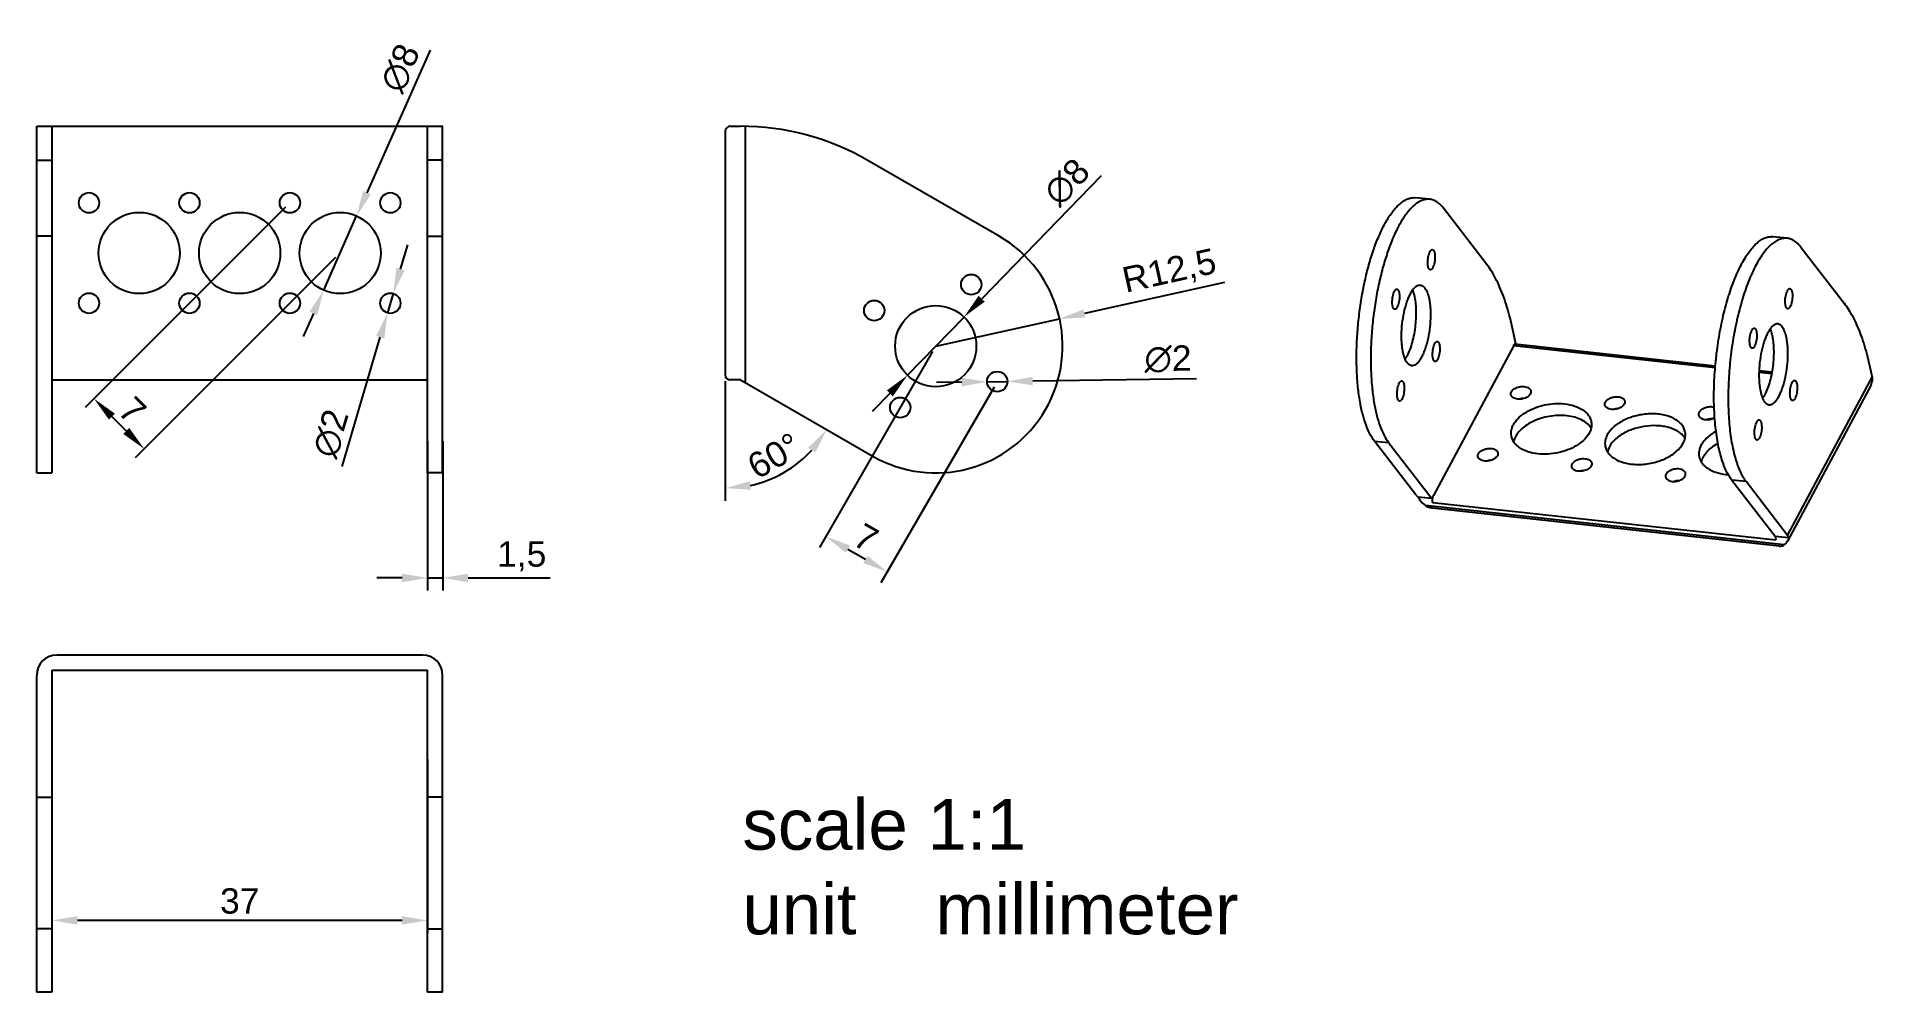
# Model space of a CAD drawing. Header units: millimetres. Extents: x 56 to 237, y 59 to 153.
import ezdxf

# ---------------------------------------------------------------- set-up
doc = ezdxf.new("R2010")
doc.units = ezdxf.units.MM
doc.layers.add('ly', color=140, linetype='Continuous')
doc.styles.get("Standard").update_dxf_attribs({"font": 'arial.ttf'})
doc.dimstyles.new('ISO-25', dxfattribs={"dimtxt": 2.5, "dimasz": 2.5, "dimexe": 1.25, "dimexo": 0.625, "dimtad": 1, "dimtxsty": 'Standard', "dimcen": 2.5, "dimadec": 0, "dimazin": 0, "dimtfac": 1, "dimtmove": 0, "dimatfit": 3, "dimfxl": 1, "dimarcsym": 0})

# ---------------------------------------------------------------- blocks, each defined once
blk = doc.blocks.new('*D2')
at = {"layer": 'Defpoints', "color": 0, "transparency": 16777216}
for p in [(147.75, 125.73), (142.18, 119.99)]:
    blk.add_point(p, dxfattribs=at)
at = {"layer": 'ly', "color": 0, "lineweight": -2, "transparency": 16777216}
for p, q in [((161.26, 139.66), (149.49, 127.53)), ((142.18, 119.99), (147.75, 125.73)), ((140.44, 118.2), (138.7, 116.4))]:
    blk.add_line(p, q, dxfattribs=at)
at = {"layer": 'ly', "color": 0, "transparency": 16777216}
for points in [[(149.19, 127.82), (149.79, 127.24), (147.75, 125.73)], [(140.14, 118.49), (140.74, 117.91), (142.18, 119.99)]]:
    blk.add_solid(points, dxfattribs=at)
at = {"layer": 'ly', "color": 0, "transparency": 16777216, "insert": (157.89, 139.02), "char_height": 2.5, "attachment_point": 5, "rotation": 45.8661}
blk.add_mtext('∅8', dxfattribs=at)
blk = doc.blocks.new('*D3')
at = {"layer": 'Defpoints', "color": 0, "transparency": 16777216}
for p in [(152.03, 119.38), (150.03, 119.35)]:
    blk.add_point(p, dxfattribs=at)
at = {"layer": 'ly', "color": 0, "lineweight": -2, "transparency": 16777216}
for p, q in [((150.03, 119.35), (152.03, 119.38)), ((170.67, 119.65), (154.52, 119.41)), ((147.53, 119.31), (145.03, 119.28))]:
    blk.add_line(p, q, dxfattribs=at)
at = {"layer": 'ly', "color": 0, "transparency": 16777216}
for points in [[(147.52, 119.73), (147.53, 118.89), (150.03, 119.35)], [(154.52, 119.83), (154.53, 119), (152.03, 119.38)]]:
    blk.add_solid(points, dxfattribs=at)
at = {"layer": 'ly', "color": 0, "transparency": 16777216, "insert": (167.85, 121.58), "char_height": 2.5, "attachment_point": 5, "rotation": 0.8278}
blk.add_mtext('∅2', dxfattribs=at)
blk = doc.blocks.new('*D4')
at = {"layer": 'Defpoints', "color": 0, "transparency": 16777216}
for p in [(87.9, 135.69), (84.66, 128.38)]:
    blk.add_point(p, dxfattribs=at)
at = {"layer": 'ly', "color": 0, "lineweight": -2, "transparency": 16777216}
for p, q in [((95.14, 152.04), (88.91, 137.98)), ((84.66, 128.38), (87.9, 135.69)), ((83.64, 126.09), (82.63, 123.81))]:
    blk.add_line(p, q, dxfattribs=at)
at = {"layer": 'ly', "color": 0, "transparency": 16777216}
for points in [[(88.53, 138.15), (89.29, 137.81), (87.9, 135.69)], [(83.26, 126.26), (84.02, 125.93), (84.66, 128.38)]]:
    blk.add_solid(points, dxfattribs=at)
at = {"layer": 'ly', "color": 0, "transparency": 16777216, "insert": (92.2, 150.27), "char_height": 2.5, "attachment_point": 5, "rotation": 66.0978}
blk.add_mtext('∅8', dxfattribs=at)
blk = doc.blocks.new('*D5')
at = {"layer": 'Defpoints', "color": 0, "transparency": 16777216}
for p in [(81.33, 136.99), (86.28, 132.04), (66.97, 112.73)]:
    blk.add_point(p, dxfattribs=at)
at = {"layer": 'ly', "color": 0, "lineweight": -2, "transparency": 16777216}
for p, q in [((80.88, 136.54), (61.14, 116.8)), ((85.83, 131.59), (66.09, 111.85)), ((63.79, 115.91), (65.2, 114.5))]:
    blk.add_line(p, q, dxfattribs=at)
at = {"layer": 'ly', "color": 0, "transparency": 16777216}
for points in [[(64.08, 116.21), (63.49, 115.62), (62.02, 117.68)], [(65.5, 114.79), (64.91, 114.2), (66.97, 112.73)]]:
    blk.add_solid(points, dxfattribs=at)
at = {"layer": 'ly', "color": 0, "transparency": 16777216, "insert": (65.82, 116.53), "char_height": 2.5, "attachment_point": 5, "rotation": 315}
blk.add_mtext('7', dxfattribs=at)
blk = doc.blocks.new('*D6')
at = {"layer": 'Defpoints', "color": 0, "transparency": 16777216}
for p in [(91.51, 128.05), (90.94, 126.13)]:
    blk.add_point(p, dxfattribs=at)
at = {"layer": 'ly', "color": 0, "lineweight": -2, "transparency": 16777216}
for p, q in [((92.22, 130.44), (92.93, 132.84)), ((91.51, 128.05), (90.94, 126.13)), ((86.46, 111.01), (90.23, 123.73))]:
    blk.add_line(p, q, dxfattribs=at)
at = {"layer": 'ly', "color": 0, "transparency": 16777216}
for points in [[(91.82, 130.56), (92.62, 130.32), (91.51, 128.05)], [(89.83, 123.85), (90.63, 123.61), (90.94, 126.13)]]:
    blk.add_solid(points, dxfattribs=at)
at = {"layer": 'ly', "color": 0, "transparency": 16777216, "insert": (85.36, 114.25), "char_height": 2.5, "attachment_point": 5, "rotation": 73.4764}
blk.add_mtext('∅2', dxfattribs=at)
blk = doc.blocks.new('*D7')
at = {"layer": 'Defpoints', "color": 0, "transparency": 16777216}
for p in [(94.88, 114.12), (96.38, 114.12), (96.38, 100.01)]:
    blk.add_point(p, dxfattribs=at)
at = {"layer": 'ly', "color": 0, "lineweight": -2, "transparency": 16777216}
for p, q in [((94.88, 113.49), (94.88, 98.76)), ((96.38, 113.49), (96.38, 98.76)), ((92.38, 100.01), (89.88, 100.01)), ((94.88, 100.01), (96.38, 100.01)), ((98.88, 100.01), (106.96, 100.01))]:
    blk.add_line(p, q, dxfattribs=at)
at = {"layer": 'ly', "color": 0, "transparency": 16777216}
for points in [[(92.38, 100.43), (92.38, 99.6), (94.88, 100.01)], [(98.88, 100.43), (98.88, 99.6), (96.38, 100.01)]]:
    blk.add_solid(points, dxfattribs=at)
at = {"layer": 'ly', "color": 0, "transparency": 16777216, "insert": (104.17, 102.14), "char_height": 2.5, "attachment_point": 5}
blk.add_mtext('1,5', dxfattribs=at)
blk = doc.blocks.new('*D8')
at = {"layer": 'Defpoints', "color": 0, "transparency": 16777216}
for p in [(57.88, 82.78), (94.88, 82.78), (57.88, 66.26)]:
    blk.add_point(p, dxfattribs=at)
at = {"layer": 'ly', "color": 0, "lineweight": -2, "transparency": 16777216}
for p, q in [((57.88, 82.16), (57.88, 65.01)), ((94.88, 82.16), (94.88, 65.01)), ((92.38, 66.26), (60.38, 66.26))]:
    blk.add_line(p, q, dxfattribs=at)
at = {"layer": 'ly', "color": 0, "transparency": 16777216}
for points in [[(60.38, 66.67), (60.38, 65.84), (57.88, 66.26)], [(92.38, 66.67), (92.38, 65.84), (94.88, 66.26)]]:
    blk.add_solid(points, dxfattribs=at)
at = {"layer": 'ly', "color": 0, "transparency": 16777216, "insert": (76.38, 68.16), "char_height": 2.5, "attachment_point": 5}
blk.add_mtext('37', dxfattribs=at)
blk = doc.blocks.new('*D9')
at = {"layer": 'Defpoints', "color": 0, "transparency": 16777216}
for p in [(144.96, 122.86), (151.03, 119.36), (140.19, 100.6)]:
    blk.add_point(p, dxfattribs=at)
at = {"layer": 'ly', "color": 0, "lineweight": -2, "transparency": 16777216}
for p, q in [((144.65, 122.32), (133.5, 103.02)), ((150.71, 118.82), (139.57, 99.52)), ((136.29, 102.85), (138.03, 101.85))]:
    blk.add_line(p, q, dxfattribs=at)
at = {"layer": 'ly', "color": 0, "transparency": 16777216}
for points in [[(136.5, 103.21), (136.09, 102.49), (134.13, 104.1)], [(138.24, 102.21), (137.82, 101.49), (140.19, 100.6)]]:
    blk.add_solid(points, dxfattribs=at)
at = {"layer": 'ly', "color": 0, "transparency": 16777216, "insert": (138.1, 103.97), "char_height": 2.5, "attachment_point": 5, "rotation": 330}
blk.add_mtext('7', dxfattribs=at)
blk = doc.blocks.new('*D10')
at = {"layer": 'Defpoints', "color": 0, "transparency": 16777216}
for p in [(157.17, 125.55), (144.96, 122.86)]:
    blk.add_point(p, dxfattribs=at)
at = {"layer": 'ly', "color": 0, "lineweight": -2, "transparency": 16777216}
for p, q in [((173.42, 129.12), (159.61, 126.08)), ((144.96, 122.86), (157.17, 125.55))]:
    blk.add_line(p, q, dxfattribs=at)
at = {"layer": 'ly', "color": 0, "transparency": 16777216}
blk.add_solid([(159.52, 126.49), (159.7, 125.68), (157.17, 125.55)], dxfattribs=at)
at = {"layer": 'ly', "color": 0, "transparency": 16777216, "insert": (168.01, 130.11), "char_height": 2.5, "attachment_point": 5, "rotation": 12.3975}
blk.add_mtext('R12,5', dxfattribs=at)
blk = doc.blocks.new('*D11')
at = {"layer": 'Defpoints', "color": 0, "transparency": 16777216}
for p in [(124.22, 144.04), (124.22, 120.04), (125.72, 119.54), (138.71, 112.04), (128.17, 109.55)]:
    blk.add_point(p, dxfattribs=at)
at = {"layer": 'ly', "color": 0, "lineweight": -2, "transparency": 16777216}
blk.add_line((124.22, 119.41), (124.22, 107.61), dxfattribs=at)
blk.add_arc((124.22, 120.4), 11.55, 282.4308, 317.5692, dxfattribs=at)
at = {"layer": 'ly', "color": 0, "transparency": 16777216}
for points in [[(132.41, 112.86), (133.08, 112.37), (134.22, 114.63)], [(126.75, 108.71), (126.66, 109.54), (124.22, 108.86)]]:
    blk.add_solid(points, dxfattribs=at)
at = {"layer": 'ly', "color": 0, "transparency": 16777216, "insert": (129.04, 112.05), "char_height": 2.5, "attachment_point": 5, "rotation": 30}
blk.add_mtext('60°', dxfattribs=at)

msp = doc.modelspace()

# ---------------------------------------------------------------- linework, layer by layer
at = {"color": 7, "linetype": 'Continuous'}
for p, q in [((56.377, 144.531), (56.44, 144.536)), ((56.377, 110.362), (56.377, 144.531)), ((56.44, 144.536), (96.313, 144.536)), ((57.877, 144.536), (57.877, 110.362)), ((94.877, 110.362), (94.877, 144.536)), ((96.377, 144.531), (96.313, 144.536)), ((96.377, 110.362), (96.377, 144.531)), ((124.223, 144.036), (124.223, 120.036)), ((124.723, 144.536), (125.723, 144.536)), ((126.223, 119.248), (126.223, 144.531)), ((56.377, 141.187), (57.877, 141.187)), ((96.377, 141.187), (94.877, 141.187)), ((151.213, 133.687), (138.223, 141.187)), ((193.645, 137.331), (192.244, 137.484)), ((199.25, 130.938), (194.99, 136.458)), ((57.877, 133.687), (56.377, 133.687)), ((94.877, 133.687), (96.377, 133.687)), ((228.863, 133.49), (227.462, 133.643)), ((230.209, 132.617), (234.468, 127.097)), ((221.782, 120.888), (202.035, 123.041)), ((202.114, 123.033), (202.077, 123.243)), ((201.912, 122.935), (194.014, 108.14)), ((201.912, 122.935), (221.772, 120.769)), ((57.877, 119.536), (94.877, 119.536)), ((125.723, 119.536), (124.723, 119.536)), ((125.723, 119.536), (138.713, 112.036)), ((226.087, 120.298), (227.331, 120.163)), ((227.351, 120.28), (226.091, 120.418)), ((228.904, 104.204), (237.224, 119.789)), ((237.122, 119.054), (228.895, 103.644)), ((192.284, 108.197), (188.188, 113.505)), ((188.188, 113.505), (189.589, 113.352)), ((189.589, 113.352), (193.849, 107.832)), ((56.377, 110.362), (57.877, 110.362)), ((96.377, 110.362), (94.877, 110.362)), ((224.808, 109.511), (223.406, 109.664)), ((223.406, 109.664), (227.666, 104.144)), ((228.904, 104.204), (224.808, 109.511)), ((193.849, 107.832), (192.507, 107.978)), ((228.573, 103.28), (193.219, 107.135)), ((193.849, 107.832), (193.918, 107.442)), ((193.918, 107.442), (227.735, 103.754)), ((228.083, 103.156), (193.929, 106.881)), ((227.666, 104.144), (229.008, 103.998)), ((227.666, 104.144), (227.735, 103.754)), ((94.377, 92.411), (58.377, 92.411)), ((57.877, 90.911), (57.877, 59.17)), ((57.877, 90.911), (94.877, 90.911)), ((94.877, 59.17), (94.877, 90.911)), ((56.377, 59.17), (56.377, 90.411)), ((96.377, 59.17), (96.377, 90.411)), ((56.377, 78.411), (57.877, 78.411)), ((96.377, 78.411), (94.877, 78.411)), ((57.877, 65.42), (56.377, 65.42)), ((94.877, 65.42), (96.377, 65.42)), ((57.877, 59.17), (56.377, 59.17)), ((96.377, 59.17), (94.877, 59.17))]:
    msp.add_line(p, q, dxfattribs=at)
for centre, radius in [((61.527, 136.986), 1), ((71.426, 136.986), 1), ((81.327, 136.986), 1), ((91.226, 136.986), 1), ((66.477, 132.036), 4), ((76.377, 132.036), 4), ((86.277, 132.036), 4), ((148.463, 128.924), 1), ((61.527, 127.087), 1), ((71.426, 127.087), 1), ((81.327, 127.087), 1), ((91.226, 127.087), 1), ((138.901, 126.362), 1), ((144.963, 122.862), 4), ((151.025, 119.362), 1), ((141.463, 116.8), 1)]:
    msp.add_circle(centre, radius, dxfattribs=at)
for centre, radius, start, end in [((124.723, 144.036), 0.5, 90, 180), ((125.723, 119.536), 25, 60, 90), ((144.963, 122.862), 12.5, 240, 60), ((124.723, 120.036), 0.5, 180, 270), ((203.012, 116.086), 1.625, 92.6849, 107.35276), ((212.26, 115.075), 1.628, 92.70079, 107.33449), ((221.509, 114.067), 1.627, 92.69823, 107.33705), ((199.754, 109.981), 1.628, 92.70079, 107.33449), ((209.002, 108.975), 1.625, 92.6849, 107.35276), ((218.25, 107.967), 1.625, 92.6849, 107.35276), ((223.405, 115.743), 5.557, 263.78347, 266.42948), ((58.377, 90.411), 2, 90, 180), ((94.377, 90.411), 2, 0, 90)]:
    msp.add_arc(centre, radius, start, end, dxfattribs=at)
for centre, start_param, end_param in [((194.152, 107.994), -2.7086934, -2.4560131), ((227.035, 104.408), 0.180219, 0.4328993)]:
    msp.add_ellipse(centre, major_axis=(1.971, -0.541), ratio=0.3479967, start_param=start_param, end_param=end_param, dxfattribs=at)
for points, knots in [([(186.775, 117.352), (186.689, 117.837), (186.552, 118.851), (186.44, 120.431), (186.416, 122.105), (186.481, 123.837), (186.633, 125.594), (186.87, 127.341), (187.186, 129.041), (187.576, 130.662), (188.031, 132.171), (188.542, 133.538), (189.099, 134.735), (189.609, 135.604), (190.036, 136.189), (190.349, 136.556), (190.664, 136.865), (190.982, 137.115), (191.3, 137.304), (191.618, 137.432), (191.933, 137.496), (192.143, 137.495), (192.244, 137.484)], [0, 0, 0, 0, 0.0665664, 0.1383855, 0.214264, 0.2928978, 0.3728984, 0.4528414, 0.5313023, 0.6068985, 0.6783298, 0.7444227, 0.8041836, 0.8568692, 0.8804346, 0.9021294, 0.9219927, 0.9401227, 0.9566838, 0.9719321, 0.9862209, 1, 1, 1, 1]), ([(193.645, 137.331), (193.544, 137.342), (193.335, 137.343), (193.019, 137.279), (192.701, 137.151), (192.383, 136.962), (192.066, 136.712), (191.75, 136.403), (191.437, 136.036), (191.01, 135.451), (190.5, 134.583), (189.943, 133.385), (189.432, 132.018), (188.977, 130.509), (188.587, 128.889), (188.271, 127.188), (188.034, 125.441), (187.882, 123.684), (187.817, 121.952), (187.841, 120.279), (187.953, 118.698), (188.091, 117.684), (188.176, 117.2)], [0, 0, 0, 0, 0.0137791, 0.0280679, 0.0433161, 0.0598773, 0.0780073, 0.0978707, 0.1195657, 0.1431312, 0.1958173, 0.2555784, 0.3216714, 0.3931026, 0.4686984, 0.5471585, 0.627101, 0.7071012, 0.785735, 0.8616136, 0.9334332, 1, 1, 1, 1]), ([(194.99, 136.458), (194.895, 136.582), (194.698, 136.806), (194.365, 137.077), (194.014, 137.258), (193.767, 137.318), (193.645, 137.331)], [0, 0, 0, 0, 0.285136, 0.5417934, 0.7767788, 1, 1, 1, 1]), ([(193.694, 130.38), (193.676, 130.382), (193.639, 130.396), (193.592, 130.439), (193.55, 130.502), (193.515, 130.584), (193.486, 130.684), (193.456, 130.846), (193.44, 131.075), (193.452, 131.365), (193.494, 131.657), (193.562, 131.923), (193.627, 132.085), (193.664, 132.155)], [0, 0, 0, 0, 0.0280956, 0.0604904, 0.0997875, 0.1470205, 0.2021812, 0.2647029, 0.4075457, 0.5650884, 0.7247064, 0.873487, 1, 1, 1, 1]), ([(193.664, 132.155), (193.682, 132.189), (193.718, 132.247), (193.779, 132.319), (193.843, 132.363), (193.89, 132.371), (193.911, 132.369)], [0, 0, 0, 0, 0.3304976, 0.6021642, 0.818912, 1, 1, 1, 1]), ([(193.911, 132.369), (193.928, 132.367), (193.965, 132.353), (194.013, 132.31), (194.054, 132.247), (194.089, 132.165), (194.118, 132.064), (194.148, 131.903), (194.164, 131.674), (194.152, 131.384), (194.11, 131.092), (194.042, 130.826), (193.978, 130.664), (193.94, 130.594)], [0, 0, 0, 0, 0.0280956, 0.0604904, 0.0997875, 0.1470205, 0.2021812, 0.2647029, 0.4075457, 0.5650884, 0.7247064, 0.873487, 1, 1, 1, 1]), ([(223.406, 109.664), (223.297, 109.806), (223.087, 110.123), (222.812, 110.656), (222.563, 111.27), (222.34, 111.959), (222.145, 112.718), (221.92, 113.849), (221.726, 115.397), (221.628, 117.38), (221.663, 119.479), (221.83, 121.631), (222.125, 123.771), (222.538, 125.833), (223.056, 127.757), (223.576, 129.235), (224.037, 130.3), (224.389, 131.006), (224.754, 131.638), (225.13, 132.191), (225.512, 132.661), (225.9, 133.045), (226.292, 133.34), (226.684, 133.543), (227.076, 133.651), (227.337, 133.657), (227.462, 133.643)], [0, 0, 0, 0, 0.0204343, 0.043214, 0.0683783, 0.0959069, 0.125722, 0.1576955, 0.2274216, 0.3034891, 0.3839649, 0.4667202, 0.5495291, 0.6301636, 0.7064878, 0.7765571, 0.8087287, 0.8387558, 0.8665092, 0.8919009, 0.9149032, 0.93556, 0.9540214, 0.9705734, 0.9856812, 1, 1, 1, 1]), ([(228.863, 133.49), (228.738, 133.504), (228.477, 133.498), (228.085, 133.39), (227.693, 133.187), (227.302, 132.892), (226.914, 132.508), (226.531, 132.038), (226.156, 131.485), (225.791, 130.853), (225.439, 130.147), (224.977, 129.083), (224.457, 127.604), (223.939, 125.681), (223.526, 123.618), (223.232, 121.478), (223.064, 119.327), (223.029, 117.227), (223.127, 115.245), (223.321, 113.696), (223.547, 112.565), (223.741, 111.806), (223.964, 111.117), (224.214, 110.504), (224.488, 109.97), (224.698, 109.653), (224.808, 109.511)], [0, 0, 0, 0, 0.0143188, 0.0294266, 0.0459786, 0.0644399, 0.0850968, 0.1080991, 0.1334908, 0.1612442, 0.1912713, 0.2234429, 0.2935122, 0.3698364, 0.4504709, 0.5332798, 0.6160351, 0.6965109, 0.7725784, 0.8423045, 0.874278, 0.9040931, 0.9316217, 0.956786, 0.9795657, 1, 1, 1, 1]), ([(230.209, 132.617), (230.113, 132.741), (229.916, 132.965), (229.584, 133.236), (229.232, 133.418), (228.985, 133.477), (228.863, 133.49)], [0, 0, 0, 0, 0.2851293, 0.5417924, 0.7767807, 1, 1, 1, 1]), ([(193.94, 130.594), (193.922, 130.56), (193.887, 130.501), (193.825, 130.43), (193.761, 130.386), (193.714, 130.378), (193.694, 130.38)], [0, 0, 0, 0, 0.3304976, 0.6021642, 0.818912, 1, 1, 1, 1]), ([(202.077, 123.243), (201.933, 124.054), (201.684, 125.233), (201.261, 126.736), (200.921, 127.751), (200.55, 128.682), (200.151, 129.524), (199.725, 130.274), (199.412, 130.729), (199.25, 130.938)], [0, 0, 0, 0, 0.2989142, 0.4366947, 0.5662268, 0.6873289, 0.7999355, 0.9040965, 1, 1, 1, 1]), ([(190.164, 128.261), (190.182, 128.295), (190.218, 128.354), (190.279, 128.425), (190.343, 128.469), (190.39, 128.477), (190.41, 128.475)], [0, 0, 0, 0, 0.3304976, 0.6021642, 0.818912, 1, 1, 1, 1]), ([(190.41, 128.475), (190.428, 128.473), (190.465, 128.459), (190.512, 128.416), (190.554, 128.353), (190.589, 128.271), (190.618, 128.171), (190.648, 128.009), (190.664, 127.78), (190.652, 127.49), (190.61, 127.199), (190.542, 126.932), (190.477, 126.77), (190.44, 126.7)], [0, 0, 0, 0, 0.0280956, 0.0604904, 0.0997875, 0.1470205, 0.2021812, 0.2647029, 0.4075457, 0.5650884, 0.7247064, 0.873487, 1, 1, 1, 1]), ([(190.974, 122.439), (190.946, 122.594), (190.902, 122.919), (190.853, 123.61), (190.867, 124.525), (190.989, 125.627), (191.176, 126.521), (191.375, 127.181), (191.539, 127.618), (191.717, 128.002), (191.906, 128.324), (192.104, 128.579), (192.306, 128.763), (192.485, 128.857), (192.624, 128.885), (192.691, 128.885), (192.724, 128.881)], [0, 0, 0, 0, 0.0665734, 0.138441, 0.292947, 0.452896, 0.6069525, 0.678409, 0.7445239, 0.8043032, 0.857007, 0.902249, 0.9401975, 0.9719228, 0.9862162, 1, 1, 1, 1]), ([(192.724, 128.881), (192.773, 128.876), (192.875, 128.847), (193.015, 128.757), (193.145, 128.623), (193.263, 128.447), (193.37, 128.23), (193.502, 127.872), (193.57, 127.578), (193.606, 127.37)], [0, 0, 0, 0, 0.0808718, 0.1683885, 0.2676298, 0.3816326, 0.5118802, 0.6587763, 1, 1, 1, 1]), ([(228.882, 128.315), (228.9, 128.348), (228.936, 128.407), (228.997, 128.478), (229.061, 128.522), (229.108, 128.53), (229.129, 128.528)], [0, 0, 0, 0, 0.3304976, 0.6021642, 0.818912, 1, 1, 1, 1]), ([(229.129, 128.528), (229.146, 128.526), (229.184, 128.513), (229.231, 128.47), (229.272, 128.406), (229.307, 128.324), (229.336, 128.224), (229.366, 128.062), (229.382, 127.833), (229.37, 127.543), (229.328, 127.252), (229.26, 126.986), (229.196, 126.823), (229.158, 126.753)], [0, 0, 0, 0, 0.0280956, 0.0604904, 0.0997875, 0.1470205, 0.2021812, 0.2647029, 0.4075457, 0.5650884, 0.7247064, 0.873487, 1, 1, 1, 1]), ([(190.194, 126.487), (190.176, 126.488), (190.139, 126.502), (190.091, 126.545), (190.05, 126.608), (190.015, 126.691), (189.986, 126.791), (189.956, 126.952), (189.94, 127.181), (189.952, 127.471), (189.994, 127.763), (190.062, 128.029), (190.126, 128.191), (190.164, 128.261)], [0, 0, 0, 0, 0.0280956, 0.0604904, 0.0997875, 0.1470205, 0.2021812, 0.2647029, 0.4075457, 0.5650884, 0.7247064, 0.873487, 1, 1, 1, 1]), ([(190.44, 126.7), (190.422, 126.667), (190.386, 126.608), (190.325, 126.537), (190.261, 126.492), (190.214, 126.484), (190.194, 126.487)], [0, 0, 0, 0, 0.3304976, 0.6021642, 0.818912, 1, 1, 1, 1]), ([(191.217, 121.573), (191.27, 121.646), (191.374, 121.808), (191.571, 122.18), (191.792, 122.728), (192.007, 123.465), (192.173, 124.276), (192.28, 125.123), (192.326, 125.967), (192.306, 126.769), (192.248, 127.282), (192.205, 127.523)], [0, 0, 0, 0, 0.044321, 0.0935435, 0.2053594, 0.3318865, 0.4682839, 0.6090178, 0.7482833, 0.8803551, 1, 1, 1, 1]), ([(193.606, 127.37), (193.634, 127.216), (193.678, 126.891), (193.727, 126.2), (193.713, 125.285), (193.591, 124.183), (193.403, 123.289), (193.204, 122.628), (193.041, 122.191), (192.863, 121.808), (192.673, 121.486), (192.476, 121.231), (192.274, 121.047), (192.095, 120.953), (191.956, 120.925), (191.889, 120.925), (191.856, 120.928)], [0, 0, 0, 0, 0.0665734, 0.138441, 0.292947, 0.452896, 0.6069525, 0.678409, 0.7445239, 0.8043032, 0.857007, 0.902249, 0.9401975, 0.9719228, 0.9862162, 1, 1, 1, 1]), ([(192.205, 127.523), (192.177, 127.681), (192.113, 127.974), (192.017, 128.259), (191.962, 128.386)], [0, 0, 0, 0, 0.5359254, 1, 1, 1, 1]), ([(228.912, 126.54), (228.894, 126.542), (228.857, 126.555), (228.81, 126.598), (228.769, 126.661), (228.733, 126.744), (228.705, 126.844), (228.674, 127.005), (228.659, 127.234), (228.671, 127.525), (228.713, 127.816), (228.78, 128.082), (228.845, 128.244), (228.882, 128.315)], [0, 0, 0, 0, 0.0280956, 0.0604904, 0.0997875, 0.1470205, 0.2021812, 0.2647029, 0.4075457, 0.5650884, 0.7247064, 0.873487, 1, 1, 1, 1]), ([(229.158, 126.753), (229.141, 126.72), (229.105, 126.661), (229.043, 126.59), (228.979, 126.546), (228.933, 126.537), (228.912, 126.54)], [0, 0, 0, 0, 0.3304976, 0.6021642, 0.818912, 1, 1, 1, 1]), ([(234.468, 127.097), (234.624, 126.896), (234.925, 126.461), (235.336, 125.745), (235.723, 124.944), (236.083, 124.06), (236.416, 123.097), (236.831, 121.674), (237.08, 120.558), (237.224, 119.789)], [0, 0, 0, 0, 0.096698, 0.201403, 0.314301, 0.4354532, 0.5648142, 0.7022311, 1, 1, 1, 1]), ([(227.942, 125.041), (227.909, 125.044), (227.842, 125.044), (227.703, 125.016), (227.524, 124.922), (227.322, 124.738), (227.125, 124.483), (226.935, 124.161), (226.757, 123.778), (226.594, 123.34), (226.395, 122.68), (226.207, 121.786), (226.085, 120.684), (226.071, 119.769), (226.12, 119.078), (226.164, 118.753), (226.192, 118.598)], [0, 0, 0, 0, 0.0137839, 0.0280773, 0.0598029, 0.0977518, 0.1429941, 0.195698, 0.2554769, 0.3215908, 0.3930458, 0.5470998, 0.7070489, 0.8615569, 0.9334261, 1, 1, 1, 1]), ([(228.824, 123.53), (228.788, 123.737), (228.72, 124.031), (228.588, 124.389), (228.481, 124.606), (228.363, 124.782), (228.233, 124.917), (228.093, 125.007), (227.991, 125.035), (227.942, 125.041)], [0, 0, 0, 0, 0.341223, 0.4881174, 0.6183646, 0.7323683, 0.8316096, 0.9191272, 1, 1, 1, 1]), ([(194.169, 121.335), (194.152, 121.337), (194.115, 121.35), (194.067, 121.393), (194.026, 121.456), (193.991, 121.539), (193.962, 121.639), (193.932, 121.801), (193.916, 122.03), (193.928, 122.32), (193.97, 122.611), (194.038, 122.877), (194.102, 123.039), (194.14, 123.11)], [0, 0, 0, 0, 0.0280956, 0.0604904, 0.0997875, 0.1470205, 0.2021812, 0.2647029, 0.4075457, 0.5650884, 0.7247064, 0.873487, 1, 1, 1, 1]), ([(194.14, 123.11), (194.158, 123.143), (194.193, 123.202), (194.255, 123.273), (194.319, 123.317), (194.366, 123.325), (194.386, 123.323)], [0, 0, 0, 0, 0.3304976, 0.6021642, 0.818912, 1, 1, 1, 1]), ([(194.386, 123.323), (194.404, 123.321), (194.441, 123.308), (194.488, 123.265), (194.53, 123.201), (194.565, 123.119), (194.594, 123.019), (194.624, 122.857), (194.64, 122.628), (194.628, 122.338), (194.586, 122.047), (194.518, 121.781), (194.453, 121.619), (194.416, 121.548)], [0, 0, 0, 0, 0.0280956, 0.0604904, 0.0997875, 0.1470205, 0.2021812, 0.2647029, 0.4075457, 0.5650884, 0.7247064, 0.873487, 1, 1, 1, 1]), ([(201.912, 122.935), (201.921, 122.951), (201.939, 122.981), (201.97, 123.016), (202.002, 123.038), (202.025, 123.042), (202.035, 123.041)], [0, 0, 0, 0, 0.3303586, 0.6021704, 0.81894, 1, 1, 1, 1]), ([(225.412, 122.646), (225.394, 122.648), (225.357, 122.661), (225.31, 122.704), (225.268, 122.767), (225.233, 122.85), (225.204, 122.95), (225.174, 123.112), (225.158, 123.341), (225.17, 123.631), (225.212, 123.922), (225.28, 124.188), (225.345, 124.35), (225.382, 124.421)], [0, 0, 0, 0, 0.0280956, 0.0604904, 0.0997875, 0.1470205, 0.2021812, 0.2647029, 0.4075457, 0.5650884, 0.7247064, 0.873487, 1, 1, 1, 1]), ([(225.382, 124.421), (225.4, 124.454), (225.436, 124.513), (225.497, 124.584), (225.561, 124.628), (225.608, 124.636), (225.629, 124.634)], [0, 0, 0, 0, 0.3304976, 0.6021642, 0.818912, 1, 1, 1, 1]), ([(225.629, 124.634), (225.646, 124.632), (225.683, 124.619), (225.731, 124.576), (225.772, 124.513), (225.807, 124.43), (225.836, 124.33), (225.866, 124.168), (225.882, 123.939), (225.87, 123.649), (225.828, 123.358), (225.76, 123.092), (225.696, 122.93), (225.658, 122.859)], [0, 0, 0, 0, 0.0280956, 0.0604904, 0.0997875, 0.1470205, 0.2021812, 0.2647029, 0.4075457, 0.5650884, 0.7247064, 0.873487, 1, 1, 1, 1]), ([(227.423, 123.683), (227.466, 123.441), (227.524, 122.928), (227.544, 122.127), (227.499, 121.283), (227.391, 120.436), (227.225, 119.625), (227.01, 118.887), (226.79, 118.339), (226.593, 117.967), (226.489, 117.806), (226.436, 117.732)], [0, 0, 0, 0, 0.119641, 0.2517073, 0.3909685, 0.5317005, 0.6680992, 0.79463, 0.9064508, 0.9556761, 1, 1, 1, 1]), ([(227.074, 117.088), (227.107, 117.084), (227.174, 117.084), (227.313, 117.112), (227.492, 117.206), (227.694, 117.39), (227.892, 117.645), (228.081, 117.967), (228.259, 118.351), (228.423, 118.788), (228.622, 119.448), (228.809, 120.342), (228.931, 121.444), (228.945, 122.359), (228.896, 123.05), (228.852, 123.375), (228.824, 123.53)], [0, 0, 0, 0, 0.0137839, 0.0280773, 0.0598029, 0.0977518, 0.1429941, 0.195698, 0.2554769, 0.3215908, 0.3930458, 0.5470998, 0.7070489, 0.8615569, 0.9334261, 1, 1, 1, 1]), ([(227.18, 124.546), (227.235, 124.418), (227.331, 124.133), (227.395, 123.841), (227.423, 123.683)], [0, 0, 0, 0, 0.4640872, 1, 1, 1, 1]), ([(191.856, 120.928), (191.807, 120.934), (191.705, 120.962), (191.564, 121.052), (191.435, 121.187), (191.317, 121.363), (191.21, 121.58), (191.078, 121.938), (191.01, 122.232), (190.974, 122.439)], [0, 0, 0, 0, 0.0808718, 0.1683885, 0.2676298, 0.3816326, 0.5118802, 0.6587763, 1, 1, 1, 1]), ([(194.416, 121.548), (194.398, 121.515), (194.362, 121.456), (194.301, 121.385), (194.237, 121.341), (194.19, 121.333), (194.169, 121.335)], [0, 0, 0, 0, 0.3304976, 0.6021642, 0.818912, 1, 1, 1, 1]), ([(225.658, 122.859), (225.64, 122.826), (225.605, 122.767), (225.543, 122.696), (225.479, 122.652), (225.432, 122.644), (225.412, 122.646)], [0, 0, 0, 0, 0.3304976, 0.6021642, 0.818912, 1, 1, 1, 1]), ([(190.64, 119.216), (190.657, 119.249), (190.693, 119.308), (190.755, 119.379), (190.819, 119.423), (190.865, 119.431), (190.886, 119.429)], [0, 0, 0, 0, 0.3304976, 0.6021642, 0.818912, 1, 1, 1, 1]), ([(190.886, 119.429), (190.904, 119.427), (190.941, 119.414), (190.988, 119.371), (191.029, 119.308), (191.065, 119.225), (191.093, 119.125), (191.124, 118.964), (191.139, 118.735), (191.127, 118.444), (191.085, 118.153), (191.018, 117.887), (190.953, 117.725), (190.916, 117.654)], [0, 0, 0, 0, 0.0280956, 0.0604904, 0.0997875, 0.1470205, 0.2021812, 0.2647029, 0.4075457, 0.5650884, 0.7247064, 0.873487, 1, 1, 1, 1]), ([(229.358, 119.269), (229.376, 119.302), (229.412, 119.361), (229.473, 119.432), (229.537, 119.477), (229.584, 119.485), (229.604, 119.482)], [0, 0, 0, 0, 0.3304976, 0.6021642, 0.818912, 1, 1, 1, 1]), ([(229.604, 119.482), (229.622, 119.48), (229.659, 119.467), (229.707, 119.424), (229.748, 119.361), (229.783, 119.278), (229.812, 119.178), (229.842, 119.017), (229.858, 118.788), (229.846, 118.497), (229.804, 118.206), (229.736, 117.94), (229.672, 117.778), (229.634, 117.708)], [0, 0, 0, 0, 0.0280956, 0.0604904, 0.0997875, 0.1470205, 0.2021812, 0.2647029, 0.4075457, 0.5650884, 0.7247064, 0.873487, 1, 1, 1, 1]), ([(237.122, 119.054), (237.136, 119.082), (237.19, 119.194), (237.223, 119.316), (237.235, 119.409)], [0, 0, 0, 0, 0.2480912, 1, 1, 1, 1]), ([(237.224, 119.789), (237.23, 119.757), (237.249, 119.631), (237.248, 119.502), (237.235, 119.409)], [0, 0, 0, 0, 0.2562571, 1, 1, 1, 1]), ([(190.669, 117.441), (190.652, 117.443), (190.614, 117.456), (190.567, 117.499), (190.526, 117.563), (190.491, 117.645), (190.462, 117.745), (190.432, 117.907), (190.416, 118.136), (190.428, 118.426), (190.47, 118.717), (190.538, 118.983), (190.602, 119.146), (190.64, 119.216)], [0, 0, 0, 0, 0.0280956, 0.0604904, 0.0997875, 0.1470205, 0.2021812, 0.2647029, 0.4075457, 0.5650884, 0.7247064, 0.873487, 1, 1, 1, 1]), ([(190.916, 117.654), (190.898, 117.621), (190.862, 117.562), (190.801, 117.491), (190.737, 117.447), (190.69, 117.439), (190.669, 117.441)], [0, 0, 0, 0, 0.3304976, 0.6021642, 0.818912, 1, 1, 1, 1]), ([(201.643, 118.084), (201.634, 118.134), (201.639, 118.246), (201.711, 118.407), (201.84, 118.554), (202.016, 118.682), (202.228, 118.783), (202.464, 118.853), (202.711, 118.886), (202.877, 118.883), (202.957, 118.874)], [0, 0, 0, 0, 0.0904888, 0.18956, 0.3020937, 0.4286832, 0.5667584, 0.7117341, 0.8580991, 1, 1, 1, 1]), ([(202.299, 117.641), (202.216, 117.65), (202.059, 117.682), (201.854, 117.775), (201.726, 117.891), (201.665, 117.999), (201.648, 118.055), (201.643, 118.084)], [0, 0, 0, 0, 0.29866, 0.5633478, 0.7928359, 0.8980543, 1, 1, 1, 1]), ([(203.613, 118.431), (203.622, 118.38), (203.617, 118.269), (203.545, 118.108), (203.416, 117.961), (203.241, 117.833), (203.028, 117.732), (202.792, 117.662), (202.545, 117.629), (202.38, 117.632), (202.299, 117.641)], [0, 0, 0, 0, 0.0904888, 0.18956, 0.3020937, 0.4286832, 0.5667584, 0.7117341, 0.8580991, 1, 1, 1, 1]), ([(202.957, 118.874), (203.041, 118.865), (203.197, 118.833), (203.402, 118.739), (203.53, 118.623), (203.591, 118.516), (203.608, 118.46), (203.613, 118.431)], [0, 0, 0, 0, 0.29866, 0.5633478, 0.7928359, 0.8980543, 1, 1, 1, 1]), ([(210.942, 117.351), (210.982, 117.426), (211.105, 117.569), (211.355, 117.728), (211.659, 117.837), (211.985, 117.884), (212.3, 117.864), (212.536, 117.79), (212.686, 117.697), (212.772, 117.617), (212.833, 117.525), (212.855, 117.457), (212.861, 117.423)], [0, 0, 0, 0, 0.1123767, 0.2433187, 0.3871851, 0.5345569, 0.6751564, 0.8004454, 0.8561161, 0.907205, 0.9546373, 1, 1, 1, 1]), ([(226.192, 118.598), (226.228, 118.391), (226.296, 118.097), (226.428, 117.739), (226.535, 117.522), (226.653, 117.346), (226.783, 117.212), (226.923, 117.122), (227.025, 117.093), (227.074, 117.088)], [0, 0, 0, 0, 0.341223, 0.4881174, 0.6183646, 0.7323683, 0.8316096, 0.9191272, 1, 1, 1, 1]), ([(229.388, 117.494), (229.37, 117.496), (229.333, 117.51), (229.286, 117.553), (229.244, 117.616), (229.209, 117.698), (229.18, 117.798), (229.15, 117.96), (229.134, 118.189), (229.146, 118.479), (229.188, 118.77), (229.256, 119.037), (229.321, 119.199), (229.358, 119.269)], [0, 0, 0, 0, 0.0280956, 0.0604904, 0.0997875, 0.1470205, 0.2021812, 0.2647029, 0.4075457, 0.5650884, 0.7247064, 0.873487, 1, 1, 1, 1]), ([(229.634, 117.708), (229.616, 117.674), (229.58, 117.615), (229.519, 117.544), (229.455, 117.5), (229.408, 117.492), (229.388, 117.494)], [0, 0, 0, 0, 0.3304976, 0.6021642, 0.818912, 1, 1, 1, 1]), ([(188.188, 113.505), (188.02, 113.723), (187.707, 114.236), (187.328, 115.126), (187.008, 116.183), (186.847, 116.947), (186.775, 117.352)], [0, 0, 0, 0, 0.1999511, 0.4336312, 0.7009683, 1, 1, 1, 1]), ([(188.176, 117.2), (188.248, 116.794), (188.409, 116.03), (188.729, 114.973), (189.108, 114.083), (189.421, 113.57), (189.589, 113.352)], [0, 0, 0, 0, 0.2990317, 0.5663688, 0.8000489, 1, 1, 1, 1]), ([(201.684, 114.006), (201.666, 114.107), (201.651, 114.317), (201.694, 114.634), (201.8, 114.952), (202.029, 115.381), (202.47, 115.889), (203.172, 116.399), (204.022, 116.805), (204.968, 117.083), (205.954, 117.216), (206.617, 117.203), (206.939, 117.168)], [0, 0, 0, 0, 0.0448534, 0.0908737, 0.1390738, 0.1902141, 0.3026546, 0.4291461, 0.5671055, 0.7119823, 0.8581888, 1, 1, 1, 1]), ([(207.146, 115.997), (206.864, 116.027), (206.285, 116.045), (205.418, 115.953), (204.569, 115.746), (203.78, 115.435), (203.088, 115.033), (202.523, 114.558), (202.113, 114.031), (201.95, 113.638), (201.908, 113.446)], [0, 0, 0, 0, 0.1362131, 0.2767307, 0.4173276, 0.553753, 0.6822141, 0.7998785, 0.9054701, 1, 1, 1, 1]), ([(206.939, 117.168), (207.273, 117.131), (207.899, 117.005), (208.606, 116.681), (209.045, 116.334), (209.296, 116.05), (209.475, 115.736), (209.542, 115.511), (209.562, 115.398)], [0, 0, 0, 0, 0.2984039, 0.5628175, 0.681884, 0.7930278, 0.8981496, 1, 1, 1, 1]), ([(209.548, 114.788), (209.444, 114.954), (209.16, 115.266), (208.6, 115.622), (207.914, 115.876), (207.411, 115.968), (207.146, 115.997)], [0, 0, 0, 0, 0.211972, 0.4485671, 0.7121409, 1, 1, 1, 1]), ([(210.891, 117.075), (210.883, 117.12), (210.885, 117.217), (210.919, 117.308), (210.942, 117.351)], [0, 0, 0, 0, 0.4818563, 1, 1, 1, 1]), ([(212.81, 117.147), (212.77, 117.072), (212.646, 116.929), (212.397, 116.77), (212.093, 116.661), (211.767, 116.614), (211.452, 116.634), (211.216, 116.708), (211.066, 116.801), (210.98, 116.881), (210.919, 116.973), (210.897, 117.041), (210.891, 117.075)], [0, 0, 0, 0, 0.1123767, 0.2433187, 0.3871851, 0.5345569, 0.6751564, 0.8004454, 0.8561161, 0.907205, 0.9546373, 1, 1, 1, 1]), ([(218.81, 114.389), (218.786, 114.525), (218.698, 114.796), (218.455, 115.164), (218.111, 115.486), (217.678, 115.755), (217.168, 115.965), (216.595, 116.111), (215.974, 116.19), (215.099, 116.203), (214.215, 116.076), (213.368, 115.818), (212.777, 115.566), (212.243, 115.261), (211.653, 114.816), (211.295, 114.402), (211.135, 114.101)], [0, 0, 0, 0, 0.0453269, 0.0927091, 0.1437452, 0.1993597, 0.2598163, 0.3248369, 0.3937313, 0.4655149, 0.6127335, 0.6857672, 0.7566566, 0.824283, 0.8877469, 1, 1, 1, 1]), ([(212.861, 117.423), (212.869, 117.378), (212.867, 117.281), (212.833, 117.19), (212.81, 117.147)], [0, 0, 0, 0, 0.4818563, 1, 1, 1, 1]), ([(220.191, 116.342), (220.167, 116.299), (220.133, 116.209), (220.132, 116.111), (220.14, 116.066)], [0, 0, 0, 0, 0.5181437, 1, 1, 1, 1]), ([(220.14, 116.066), (220.149, 116.013), (220.196, 115.904), (220.329, 115.775), (220.513, 115.68), (220.737, 115.624), (220.985, 115.609), (221.243, 115.636), (221.493, 115.702), (221.649, 115.773), (221.721, 115.815)], [0, 0, 0, 0, 0.0902315, 0.189739, 0.3034889, 0.4316725, 0.5710581, 0.7163714, 0.8614069, 1, 1, 1, 1]), ([(221.67, 116.814), (221.535, 116.854), (221.241, 116.884), (220.879, 116.822), (220.607, 116.714), (220.384, 116.583), (220.246, 116.446), (220.191, 116.342)], [0, 0, 0, 0, 0.2553338, 0.5283493, 0.6611061, 0.785794, 1, 1, 1, 1]), ([(204.307, 112.236), (203.973, 112.273), (203.347, 112.399), (202.64, 112.723), (202.202, 113.07), (201.95, 113.355), (201.772, 113.668), (201.704, 113.893), (201.684, 114.006)], [0, 0, 0, 0, 0.2984039, 0.5628175, 0.681884, 0.7930278, 0.8981496, 1, 1, 1, 1]), ([(209.562, 115.398), (209.58, 115.297), (209.595, 115.087), (209.552, 114.77), (209.447, 114.453), (209.218, 114.023), (208.776, 113.516), (208.074, 113.005), (207.224, 112.599), (206.278, 112.321), (205.292, 112.188), (204.63, 112.201), (204.307, 112.236)], [0, 0, 0, 0, 0.0448534, 0.0908737, 0.1390738, 0.1902141, 0.3026546, 0.4291461, 0.5671055, 0.7119823, 0.8581888, 1, 1, 1, 1]), ([(211.135, 114.101), (211.042, 113.928), (210.939, 113.651), (210.901, 113.271), (210.917, 113.087), (210.932, 112.998)], [0, 0, 0, 0, 0.5173613, 0.7611551, 1, 1, 1, 1]), ([(218.797, 113.78), (218.725, 113.893), (218.547, 114.112), (218.209, 114.39), (217.799, 114.623), (217.327, 114.807), (216.803, 114.938), (216.04, 115.039), (215.039, 115.016), (213.862, 114.77), (212.95, 114.392), (212.315, 113.996), (211.8, 113.579), (211.486, 113.201), (211.342, 112.93)], [0, 0, 0, 0, 0.0474574, 0.0985262, 0.1537714, 0.2132942, 0.2768186, 0.3437755, 0.4845305, 0.6280304, 0.7659687, 0.8306347, 0.8914416, 1, 1, 1, 1]), ([(218.608, 113.286), (218.701, 113.459), (218.804, 113.736), (218.841, 114.116), (218.826, 114.3), (218.81, 114.389)], [0, 0, 0, 0, 0.5173613, 0.7611551, 1, 1, 1, 1]), ([(221.852, 114.454), (221.577, 114.304), (221.081, 113.975), (220.583, 113.446), (220.321, 112.992), (220.199, 112.656), (220.147, 112.319), (220.162, 112.096), (220.181, 111.989)], [0, 0, 0, 0, 0.2967744, 0.5600293, 0.6791094, 0.7907813, 0.896891, 1, 1, 1, 1]), ([(225.887, 113.6), (225.87, 113.602), (225.833, 113.616), (225.785, 113.659), (225.744, 113.722), (225.709, 113.804), (225.68, 113.904), (225.65, 114.066), (225.634, 114.295), (225.646, 114.585), (225.688, 114.877), (225.756, 115.143), (225.82, 115.305), (225.858, 115.375)], [0, 0, 0, 0, 0.0280956, 0.0604904, 0.0997875, 0.1470205, 0.2021812, 0.2647029, 0.4075457, 0.5650884, 0.7247064, 0.873487, 1, 1, 1, 1]), ([(225.858, 115.375), (225.876, 115.409), (225.911, 115.468), (225.973, 115.539), (226.037, 115.583), (226.084, 115.591), (226.104, 115.589)], [0, 0, 0, 0, 0.3304976, 0.6021642, 0.818912, 1, 1, 1, 1]), ([(226.104, 115.589), (226.122, 115.587), (226.159, 115.573), (226.206, 115.53), (226.248, 115.467), (226.283, 115.385), (226.312, 115.285), (226.342, 115.123), (226.358, 114.894), (226.346, 114.604), (226.304, 114.312), (226.236, 114.046), (226.171, 113.884), (226.134, 113.814)], [0, 0, 0, 0, 0.0280956, 0.0604904, 0.0997875, 0.1470205, 0.2021812, 0.2647029, 0.4075457, 0.5650884, 0.7247064, 0.873487, 1, 1, 1, 1]), ([(198.386, 111.981), (198.378, 112.026), (198.379, 112.123), (198.413, 112.214), (198.436, 112.257)], [0, 0, 0, 0, 0.4818563, 1, 1, 1, 1]), ([(198.436, 112.257), (198.476, 112.332), (198.6, 112.475), (198.849, 112.634), (199.153, 112.743), (199.479, 112.79), (199.794, 112.77), (200.03, 112.697), (200.18, 112.603), (200.266, 112.523), (200.327, 112.431), (200.349, 112.363), (200.355, 112.329)], [0, 0, 0, 0, 0.1123767, 0.2433187, 0.3871851, 0.5345569, 0.6751564, 0.8004454, 0.8561161, 0.907205, 0.9546373, 1, 1, 1, 1]), ([(200.355, 112.329), (200.363, 112.284), (200.362, 112.187), (200.328, 112.097), (200.304, 112.053)], [0, 0, 0, 0, 0.4818563, 1, 1, 1, 1]), ([(210.932, 112.998), (210.956, 112.862), (211.045, 112.591), (211.288, 112.223), (211.632, 111.901), (212.065, 111.632), (212.575, 111.422), (213.148, 111.276), (213.769, 111.197), (214.643, 111.184), (215.528, 111.311), (216.374, 111.569), (216.966, 111.821), (217.5, 112.126), (218.09, 112.571), (218.448, 112.986), (218.608, 113.286)], [0, 0, 0, 0, 0.0453269, 0.0927091, 0.1437452, 0.1993597, 0.2598163, 0.3248369, 0.3937313, 0.4655149, 0.6127335, 0.6857672, 0.7566566, 0.824283, 0.8877469, 1, 1, 1, 1]), ([(211.342, 112.93), (211.32, 112.89), (211.242, 112.732), (211.184, 112.565), (211.156, 112.438)], [0, 0, 0, 0, 0.2586065, 1, 1, 1, 1]), ([(220.404, 111.429), (220.443, 111.606), (220.586, 111.965), (220.944, 112.456), (221.437, 112.905), (221.828, 113.156), (222.04, 113.272)], [0, 0, 0, 0, 0.2142924, 0.4514037, 0.7138808, 1, 1, 1, 1]), ([(226.134, 113.814), (226.116, 113.78), (226.08, 113.721), (226.019, 113.65), (225.955, 113.606), (225.908, 113.598), (225.887, 113.6)], [0, 0, 0, 0, 0.3304976, 0.6021642, 0.818912, 1, 1, 1, 1]), ([(200.304, 112.053), (200.264, 111.978), (200.141, 111.835), (199.891, 111.676), (199.588, 111.567), (199.262, 111.52), (198.947, 111.54), (198.711, 111.614), (198.56, 111.707), (198.474, 111.788), (198.414, 111.88), (198.392, 111.947), (198.386, 111.981)], [0, 0, 0, 0, 0.1123767, 0.2433187, 0.3871851, 0.5345569, 0.6751564, 0.8004454, 0.8561161, 0.907205, 0.9546373, 1, 1, 1, 1]), ([(207.633, 110.973), (207.624, 111.024), (207.629, 111.136), (207.701, 111.296), (207.83, 111.443), (208.005, 111.571), (208.218, 111.672), (208.454, 111.742), (208.701, 111.775), (208.867, 111.772), (208.947, 111.763)], [0, 0, 0, 0, 0.0904888, 0.18956, 0.3020937, 0.4286832, 0.5667584, 0.7117341, 0.8580991, 1, 1, 1, 1]), ([(208.289, 110.53), (208.206, 110.539), (208.049, 110.571), (207.844, 110.665), (207.716, 110.781), (207.655, 110.888), (207.638, 110.945), (207.633, 110.973)], [0, 0, 0, 0, 0.29866, 0.5633478, 0.7928359, 0.8980543, 1, 1, 1, 1]), ([(209.603, 111.321), (209.612, 111.27), (209.607, 111.158), (209.535, 110.998), (209.406, 110.85), (209.231, 110.722), (209.018, 110.621), (208.782, 110.551), (208.535, 110.518), (208.37, 110.521), (208.289, 110.53)], [0, 0, 0, 0, 0.0904888, 0.18956, 0.3020937, 0.4286832, 0.5667584, 0.7117341, 0.8580991, 1, 1, 1, 1]), ([(208.947, 111.763), (209.031, 111.754), (209.187, 111.722), (209.392, 111.629), (209.52, 111.513), (209.581, 111.405), (209.598, 111.349), (209.603, 111.321)], [0, 0, 0, 0, 0.29866, 0.5633478, 0.7928359, 0.8980543, 1, 1, 1, 1]), ([(218.196, 110.755), (218.115, 110.763), (217.95, 110.767), (217.703, 110.733), (217.467, 110.664), (217.254, 110.562), (217.079, 110.435), (216.95, 110.287), (216.878, 110.127), (216.873, 110.015), (216.882, 109.964)], [0, 0, 0, 0, 0.1419009, 0.2882659, 0.4332416, 0.5713168, 0.6979063, 0.81044, 0.9095112, 1, 1, 1, 1]), ([(218.852, 110.312), (218.847, 110.34), (218.83, 110.397), (218.769, 110.504), (218.641, 110.62), (218.436, 110.714), (218.279, 110.745), (218.196, 110.755)], [0, 0, 0, 0, 0.1019457, 0.2071641, 0.4366522, 0.70134, 1, 1, 1, 1]), ([(220.181, 111.989), (220.201, 111.876), (220.268, 111.651), (220.447, 111.337), (220.698, 111.053), (221.137, 110.706), (221.844, 110.382), (222.469, 110.256), (222.803, 110.219)], [0, 0, 0, 0, 0.1018504, 0.2069721, 0.3181159, 0.4371824, 0.701596, 1, 1, 1, 1]), ([(216.882, 109.964), (216.887, 109.936), (216.904, 109.88), (216.965, 109.772), (217.093, 109.656), (217.298, 109.562), (217.454, 109.531), (217.538, 109.522)], [0, 0, 0, 0, 0.1019457, 0.2071641, 0.4366522, 0.70134, 1, 1, 1, 1]), ([(217.538, 109.522), (217.618, 109.513), (217.784, 109.51), (218.031, 109.543), (218.267, 109.612), (218.48, 109.714), (218.655, 109.842), (218.784, 109.989), (218.856, 110.149), (218.861, 110.261), (218.852, 110.312)], [0, 0, 0, 0, 0.1419009, 0.2882659, 0.4332416, 0.5713168, 0.6979063, 0.81044, 0.9095112, 1, 1, 1, 1]), ([(192.507, 107.978), (192.545, 107.899), (192.726, 107.576), (192.993, 107.304), (193.219, 107.135)], [0, 0, 0, 0, 0.23699, 1, 1, 1, 1]), ([(193.929, 106.881), (193.803, 106.895), (193.552, 106.945), (193.32, 107.059), (193.219, 107.135)], [0, 0, 0, 0, 0.5001765, 1, 1, 1, 1]), ([(193.918, 107.442), (193.908, 107.499), (193.9, 107.622), (193.913, 107.807), (193.949, 107.984), (193.989, 108.094), (194.014, 108.14)], [0, 0, 0, 0, 0.2427578, 0.5141457, 0.7780588, 1, 1, 1, 1]), ([(228.083, 103.156), (228.166, 103.147), (228.295, 103.151), (228.458, 103.207), (228.536, 103.253), (228.573, 103.28)], [0, 0, 0, 0, 0.482469, 0.7317734, 1, 1, 1, 1]), ([(228.895, 103.644), (228.857, 103.573), (228.762, 103.438), (228.64, 103.328), (228.573, 103.28)], [0, 0, 0, 0, 0.493644, 1, 1, 1, 1]), ([(229.008, 103.998), (229.004, 103.967), (228.982, 103.844), (228.938, 103.726), (228.895, 103.644)], [0, 0, 0, 0, 0.2536304, 1, 1, 1, 1])]:
    msp.add_open_spline(points, degree=3, knots=knots, dxfattribs=at)

# ---------------------------------------------------------------- texts
at = {"layer": 'ly', "insert": (125.909, 78.223), "char_height": 5, "attachment_point": 1}
msp.add_mtext_dynamic_manual_height_columns('scale 1:1\\Punit    millimeter', width=51.87265, gutter_width=12.5, heights=[0], dxfattribs=at)

# ---------------------------------------------------------------- dimensions: what is measured, and where the dimension line sits
at = {"layer": 'ly'}
for p1, p2, picture, middle in [((84.656, 128.379), (87.897, 135.693), '*D4', (94.003, 149.47)), ((142.178, 119.991), (147.748, 125.733), '*D2', (159.309, 137.648)), ((91.511, 128.045), (90.942, 126.128), '*D6', (87.251, 113.687)), ((150.025, 119.347), (152.025, 119.376), '*D3', (167.881, 119.605))]:
    dim = msp.add_diameter_dim_2p(p1=p1, p2=p2, dimstyle='ISO-25', dxfattribs=at)
    dim.commit()
    dim.dimension.update_dxf_attribs({"geometry": picture, "text_midpoint": middle, "dimtype": 163})
dim = msp.add_angular_dim_2l(base=(128.171, 109.553), line1=((124.223, 144.036), (124.223, 120.036)), line2=((125.723, 119.536), (138.713, 112.036)), dimstyle='ISO-25', dxfattribs=at)
dim.commit()
dim.dimension.update_dxf_attribs({"geometry": '*D11', "text_midpoint": (129.045, 112.05)})
for p1, p2, distance, picture, middle in [((81.327, 136.986), (86.277, 132.036), -27.304, '*D5', (65.821, 116.53)), ((144.963, 122.862), (151.025, 119.362), -21.667, '*D9', (138.098, 103.972))]:
    dim = msp.add_aligned_dim(p1=p1, p2=p2, distance=distance, dimstyle='ISO-25', dxfattribs=at)
    dim.commit()
    dim.dimension.update_dxf_attribs({"geometry": picture, "text_midpoint": middle})
dim = msp.add_radius_dim(center=(144.963, 122.862), mpoint=(157.171, 125.545), dimstyle='ISO-25', dxfattribs=at)
dim.commit()
dim.dimension.update_dxf_attribs({"geometry": '*D10', "text_midpoint": (168.463, 128.027), "dimtype": 164})
for base, p1, p2, picture, middle in [((96.377, 100.015), (94.877, 114.116), (96.377, 114.116), '*D7', (104.169, 102.142)), ((57.877, 66.257), (94.877, 82.783), (57.877, 82.783), '*D8', (76.377, 68.159))]:
    dim = msp.add_linear_dim(base=base, p1=p1, p2=p2, dimstyle='ISO-25', dxfattribs=at)
    dim.commit()
    dim.dimension.update_dxf_attribs({"geometry": picture, "text_midpoint": middle})

doc.saveas('drawing.dxf')
